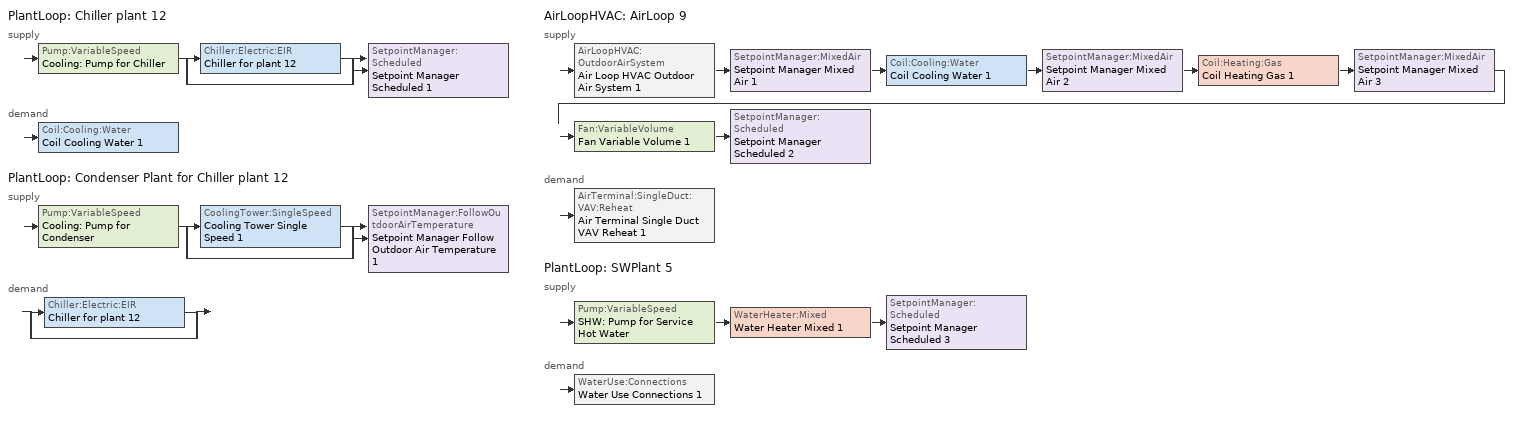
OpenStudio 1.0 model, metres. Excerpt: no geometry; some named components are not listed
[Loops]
PlantLoop 'Chiller plant 12'
 supply: Pump:VariableSpeed 'Cooling: Pump for Chiller' > split
  | Chiller:Electric:EIR 'Chiller for plant 12'
  | bypass
  join > SetpointManager:Scheduled 'Setpoint Manager Scheduled 1'
 demand: Coil:Cooling:Water 'Coil Cooling Water 1'
PlantLoop 'Condenser Plant for Chiller plant 12'
 supply: Pump:VariableSpeed 'Cooling: Pump for Condenser' > split
  | CoolingTower:SingleSpeed 'Cooling Tower Single Speed 1'
  | bypass
  join > SetpointManager:FollowOutdoorAirTemperature 'Setpoint Manager Follow Outdoor Air Temperature 1'
 demand: split
  | Chiller:Electric:EIR 'Chiller for plant 12'
  | bypass
AirLoopHVAC 'AirLoop 9'
 supply: AirLoopHVAC:OutdoorAirSystem 'Air Loop HVAC Outdoor Air System 1' > SetpointManager:MixedAir 'Setpoint Manager Mixed Air 1' > Coil:Cooling:Water 'Coil Cooling Water 1' > SetpointManager:MixedAir 'Setpoint Manager Mixed Air 2' > Coil:Heating:Gas 'Coil Heating Gas 1' > SetpointManager:MixedAir 'Setpoint Manager Mixed Air 3' > Fan:VariableVolume 'Fan Variable Volume 1' > SetpointManager:Scheduled 'Setpoint Manager Scheduled 2'
 demand: AirTerminal:SingleDuct:VAV:Reheat 'Air Terminal Single Duct VAV Reheat 1'
PlantLoop 'SWPlant 5'
 supply: Pump:VariableSpeed 'SHW: Pump for Service Hot Water' > WaterHeater:Mixed 'Water Heater Mixed 1' > SetpointManager:Scheduled 'Setpoint Manager Scheduled 3'
 demand: WaterUse:Connections 'Water Use Connections 1'
[PlantLoop] Plant Loop Volume {m3}=Autocalculate
Chiller plant 12; Condenser Plant for Chiller plant 12; SWPlant 5
[Sizing:Plant]
Name | Loop Type | Design Loop Exit Temperature {C} | Loop Design Temperature Difference {deltaC}
Chiller plant 12 | Cooling | 6.67 | 5.6
Condenser Plant for Chiller plant 12 | Heating | 82 | 11
SWPlant 5 | Heating | 60 | 5
[Pump:VariableSpeed] Pump Control Type=Intermittent
Cooling: Pump for Chiller; Cooling: Pump for Condenser; SHW: Pump for Service Hot Water
[Chiller:Electric:EIR]
Chiller for plant 12: Reference Capacity {W}=Autosize; Reference COP {W/W}=3.5; Reference Leaving Chilled Water Temperature {C}=6.67; Reference Entering Condenser Fluid Temperature {C}=29.4; Cooling Capacity Function of Temperature Curve=Curve Biquadratic 1; Electric Input to Cooling Output Ratio Function of Temperature Curve=Curve Biquadratic 2; Electric Input to Cooling Output Ratio Function of Part Load Ratio Curve=Curve Quadratic 1; Design Heat Recovery Water Flow Rate {m3/s}=0; Sizing Factor=1; Basin Heater Capacity {W/K}=0; Basin Heater Setpoint Temperature {C}=10
[CoolingTower:SingleSpeed]
Cooling Tower Single Speed 1: Design Water Flow Rate {m3/s}=autosize; Design Air Flow Rate {m3/s}=autosize; Fan Power at Design Air Flow Rate {W}=autosize; U-Factor Times Area Value at Design Air Flow Rate {W/K}=autosize; Air Flow Rate in Free Convection Regime {m3/s}=autosize; U-Factor Times Area Value at Free Convection Air Flow Rate {W/K}=autosize; Performance Input Method=UFactorTimesAreaAndDesignWaterFlowRate; Free Convection Capacity {W}=0
[SetpointManager:FollowOutdoorAirTemperature]
Setpoint Manager Follow Outdoor Air Temperature 1: Control Variable=Temperature; Reference Temperature Type=OutdoorAirWetBulb; Offset Temperature Difference {deltaC}=1.5; Maximum Setpoint Temperature {C}=80; Minimum Setpoint Temperature {C}=6
[SetpointManager:Scheduled] Control Variable=Temperature
Name | Schedule
Setpoint Manager Scheduled 1 | Chilled_Water_Temperature
Setpoint Manager Scheduled 2 | Deck_Temperature
Setpoint Manager Scheduled 3 | Water Heater Setpoint Temperature Schedule
[AirLoopHVAC]
AirLoop 9: Design Supply Air Flow Rate {m3/s}=AutoSize
[Sizing:System]
AirLoop 9: Type of Load to Size On=Sensible; Design Outdoor Air Flow Rate {m3/s}=Autosize; Minimum System Air Flow Ratio=0.3; Preheat Design Temperature {C}=7; Preheat Design Humidity Ratio {kg-H2O/kg-Air}=0.008; Precool Design Temperature {C}=12.8; Precool Design Humidity Ratio {kg-H2O/kg-Air}=0.008; Central Cooling Design Supply Air Temperature {C}=12.8; Central Heating Design Supply Air Temperature {C}=16.7; Sizing Option=NonCoincident; 100% Outdoor Air in Cooling=Yes; 100% Outdoor Air in Heating=Yes; Central Cooling Design Supply Air Humidity Ratio {kg-H2O/kg-Air}=0.0085; Central Heating Design Supply Air Humidity Ratio {kg-H2O/kg-Air}=0.008; Cooling Design Air Flow Method=DesignDay; Cooling Design Air Flow Rate {m3/s}=0; Heating Design Air Flow Method=DesignDay; Heating Design Air Flow Rate {m3/s}=0; System Outdoor Air Method=ZoneSum
[Controller:OutdoorAir]
Controller Outdoor Air 1: Minimum Outdoor Air Flow Rate {m3/s}=Autosize; Maximum Outdoor Air Flow Rate {m3/s}=Autosize; Economizer Control Type=FixedDryBulb; Economizer Control Action Type=ModulateFlow; Economizer Maximum Limit Dry-Bulb Temperature {C}=23; Economizer Maximum Limit Enthalpy {J/kg}=64000; Economizer Minimum Limit Dry-Bulb Temperature {C}=-100; Lockout Type=NoLockout; Minimum Limit Type=FixedMinimum; Controller Mechanical Ventilation=Controller Mechanical Ventilation 1; High Humidity Control=No; Heat Recovery Bypass Control Type=BypassWhenOAFlowGreaterThanMinimum
[Controller:MechanicalVentilation]
Controller Mechanical Ventilation 1: Availability Schedule=Always On Discrete; System Outdoor Air Method=ZoneSum
[AirLoopHVAC:OutdoorAirSystem]
Air Loop HVAC Outdoor Air System 1: Controller=Controller Outdoor Air 1
[Coil:Cooling:Water]
Coil Cooling Water 1: Availability Schedule=Always_On
[Coil:Heating:Gas]
Coil Heating Gas 1: Availability Schedule=Always_On; Gas Burner Efficiency=1; Nominal Capacity {W}=AutoSize; Parasitic Electric Load {W}=0; Parasitic Gas Load {W}=0
[Fan:VariableVolume]
Fan Variable Volume 1: Availability Schedule=Always_On; Fan Efficiency=0.7; Pressure Rise {Pa}=1389.88; Maximum Flow Rate {m3/s}=Autosize; Fan Power Minimum Flow Rate Input Method=FixedFlowRate; Fan Power Minimum Flow Fraction=0; Fan Power Minimum Air Flow Rate {m3/s}=0; Motor Efficiency=0.931152; Motor In Airstream Fraction=1; Fan Power Coefficient 1=0.0407599; Fan Power Coefficient 2=0.088045; Fan Power Coefficient 3=-0.0729261; Fan Power Coefficient 4=0.94374; Fan Power Coefficient 5=0
[Coil:Heating:Electric]
Coil Heating Electric 1: Availability Schedule=Always_On
[AirTerminal:SingleDuct:VAV:Reheat]
Air Terminal Single Duct VAV Reheat 1: Availability Schedule=Always_On; Maximum Air Flow Rate {m3/s}=Autocalculate; Zone Minimum Air Flow Input Method=Constant; Constant Minimum Air Flow Fraction=0.3; Fixed Minimum Air Flow Rate {m3/s}=0; Reheat Coil=Coil Heating Electric 1; Maximum Hot Water or Steam Flow Rate {m3/s}=Autocalculate; Minimum Hot Water or Steam Flow Rate {m3/s}=0; Convergence Tolerance=0.001; Damper Heating Action=Normal; Maximum Flow per Zone Floor Area During Reheat {m3/s-m2}=Autocalculate; Maximum Flow Fraction During Reheat=Autocalculate; Maximum Reheat Air Temperature {C}=35
[WaterHeater:Mixed]
Water Heater Mixed 1: Tank Volume {m3}=18.1701; Setpoint Temperature Schedule=Water Heater Setpoint Temperature Schedule; Deadband Temperature Difference {deltaC}=2; Maximum Temperature Limit {C}=82.22; Heater Control Type=Cycle; Heater Maximum Capacity {W}=845000; Heater Fuel Type=NaturalGas; Heater Thermal Efficiency=0.76; Off Cycle Parasitic Fuel Consumption Rate {W}=20; Off Cycle Parasitic Fuel Type=NaturalGas; Off Cycle Parasitic Heat Fraction to Tank=0.8; On Cycle Parasitic Fuel Type=NaturalGas; Ambient Temperature Indicator=ThermalZone; Off Cycle Loss Coefficient to Ambient Temperature {W/K}=6; On Cycle Loss Coefficient to Ambient Temperature {W/K}=6; Use Side Effectiveness=1; Source Side Effectiveness=1; Use Side Design Flow Rate {m3/s}=autosize; Source Side Design Flow Rate {m3/s}=autosize; Indirect Water Heating Recovery Time {hr}=1.5
[Schedule:Ruleset]
Name | Default Day Schedule | Summer Design Day Schedule | Winter Design Day Schedule
Always_On | Always_On_Default | Always_On_Summer_Design_Day | Always_On_Winter_Design_Day
Deck_Temperature | Deck_Temperature_Default | Deck_Temperature_Summer_Design_Day | Deck_Temperature_Winter_Design_Day
Chilled_Water_Temperature | Chilled_Water_Temperature_Default | Chilled_Water_Temperature_Summer_Design_Day | Chilled_Water_Temperature_Winter_Design_Day
[Schedule:Day]
Always_On_Default; Always_On_Winter_Design_Day; Always_On_Summer_Design_Day: 24, 0, 1
Deck_Temperature_Default; Deck_Temperature_Winter_Design_Day; Deck_Temperature_Summer_Design_Day: 24, 0, 12.8
Chilled_Water_Temperature_Default; Chilled_Water_Temperature_Winter_Design_Day; Chilled_Water_Temperature_Summer_Design_Day: 24, 0, 6.7
[Curve:Biquadratic] Minimum Value of x {BasedOnField A2}=5; Maximum Value of x {BasedOnField A2}=10; Minimum Value of y {BasedOnField A3}=24; Maximum Value of y {BasedOnField A3}=35
Name | Coefficient1 Constant | Coefficient2 x | Coefficient3 x**2 | Coefficient4 y | Coefficient5 y**2 | Coefficient6 x*y
Curve Biquadratic 1 | 1.02152 | 0.0370359 | 0.000233248 | -0.00389405 | -6.52536e-05 | -0.000268045
Curve Biquadratic 2 | 0.701769 | -0.00452016 | 0.00053311 | -0.00549821 | 0.000544579 | -0.000729032
[Curve:Quadratic]
Curve Quadratic 1: Coefficient1 Constant=0.0636912; Coefficient2 x=0.584888; Coefficient3 x**2=0.352803; Minimum Value of x {BasedOnField A2}=0; Maximum Value of x {BasedOnField A2}=1
[Schedule:Constant]
Always On Discrete: Value=1
[Schedule:Compact]
Water Heater Setpoint Temperature Schedule: Through: 12/31, For: AllDays, Until: 24:00, 60
